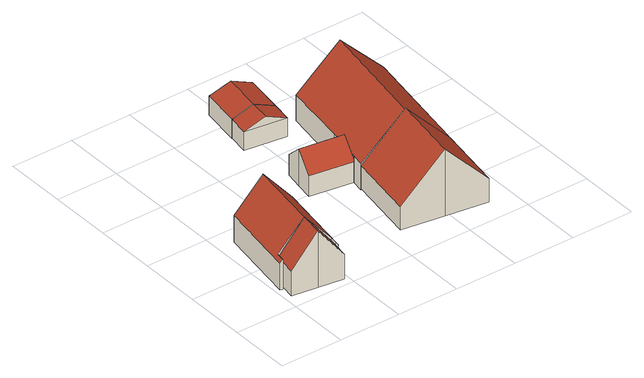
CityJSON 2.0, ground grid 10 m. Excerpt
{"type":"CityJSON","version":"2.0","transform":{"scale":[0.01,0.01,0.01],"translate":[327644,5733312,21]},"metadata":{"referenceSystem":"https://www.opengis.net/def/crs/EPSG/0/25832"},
"CityObjects":{
"building1":{"type":"Building","attributes":{"Geometrietyp2DReferenz":"3000","Gemeindeschluessel":"05170012","function":"51009_1610","roofType":"3100","measuredHeight":9.41},"geometry":[{"type":"Solid","lod":"2","boundaries":[[[[0,1,2,3]],[[4,5,1,0]],[[6,7,5,4]],[[8,9,7,6]],[[10,11,9,8]],[[12,13,11,10]],[[14,15,13,12]],[[3,2,15,14]],[[6,4,0,3,8]],[[14,12,10,8,3]],[[1,5,7,9,11,13,15,2]]]],"semantics":{"surfaces":[{"type":"WallSurface"},{"type":"RoofSurface"},{"type":"GroundSurface"}],"values":[[0,0,0,0,0,0,0,0,1,1,2]]}}]},
"building2":{"type":"Building","attributes":{"Geometrietyp2DReferenz":"3000","Gemeindeschluessel":"05170012","function":"31001_1010","roofType":"3100","measuredHeight":9.82},"address":[{"country":"Germany","locality":"Hamminkeln","thoroughfareNumber":"13","thoroughfareName":"Alte Poststraße"}],"geometry":[{"type":"Solid","lod":"2","boundaries":[[[[16,17,18,8]],[[19,20,17,16]],[[21,22,20,19]],[[23,24,22,21]],[[25,26,24,23]],[[27,28,26,25]],[[29,30,28,27]],[[31,32,30,29]],[[33,34,32,31]],[[8,18,34,33]],[[33,31,29,27,25,8]],[[23,21,19,16,8,25]],[[17,20,22,24,26,28,30,32,34,18]]]],"semantics":{"surfaces":[{"type":"WallSurface"},{"type":"RoofSurface"},{"type":"GroundSurface"}],"values":[[0,0,0,0,0,0,0,0,0,0,1,1,2]]}}]},
"building3":{"type":"Building","attributes":{"Geometrietyp2DReferenz":"3000","Gemeindeschluessel":"05170012","function":"31001_2720","roofType":"3100","measuredHeight":6.17},"address":[{"country":"Germany","locality":"Hamminkeln","thoroughfareNumber":"13","thoroughfareName":"Alte Poststraße"}],"geometry":[{"type":"Solid","lod":"2","boundaries":[[[[35,36,37,38]],[[39,40,36,35]],[[41,42,40,39]],[[43,44,42,41]],[[45,46,44,43]],[[47,48,46,45]],[[38,37,48,47]],[[38,47,45,43,35]],[[41,39,35,43]],[[36,40,42,44,46,48,37]]]],"semantics":{"surfaces":[{"type":"WallSurface"},{"type":"RoofSurface"},{"type":"GroundSurface"}],"values":[[0,0,0,0,0,0,0,1,1,2]]}}]},
"building4":{"type":"Building","attributes":{"Geometrietyp2DReferenz":"3000","Gemeindeschluessel":"05170012","function":"31001_2720","roofType":"3100","measuredHeight":4.46},"address":[{"country":"Germany","locality":"Hamminkeln","thoroughfareNumber":"13","thoroughfareName":"Alte Poststraße"}],"geometry":[{"type":"Solid","lod":"2","boundaries":[[[[49,50,51,52]],[[53,54,50,49]],[[55,56,54,53]],[[52,51,56,55]],[[49,57,53]],[[55,58,52]],[[52,58,57,49]],[[53,57,58,55]],[[50,54,56,51]]]],"semantics":{"surfaces":[{"type":"WallSurface"},{"type":"RoofSurface"},{"type":"GroundSurface"}],"values":[[0,0,0,0,0,0,1,1,2]]}}]},
"building5":{"type":"Building","attributes":{"name":"Hauerskath","Geometrietyp2DReferenz":"3000","Gemeindeschluessel":"05170012","function":"31001_1010","roofType":"3100","measuredHeight":11.04},"address":[{"country":"Germany","locality":"Hamminkeln","thoroughfareNumber":"13","thoroughfareName":"Alte Poststraße"}],"geometry":[{"type":"Solid","lod":"2","boundaries":[[[[59,60,61,62]],[[63,64,60,59]],[[65,66,64,63]],[[67,68,66,65]],[[69,70,68,67]],[[71,72,70,69]],[[62,61,72,71]],[[63,59,62,65]],[[71,69,67,65,62]],[[60,64,66,68,70,72,61]]]],"semantics":{"surfaces":[{"type":"WallSurface"},{"type":"RoofSurface"},{"type":"GroundSurface"}],"values":[[0,0,0,0,0,0,0,1,1,2]]}}]},
"building6":{"type":"Building","attributes":{"Geometrietyp2DReferenz":"3000","Gemeindeschluessel":"05170012","function":"31001_2720","roofType":"3100","measuredHeight":4.51},"address":[{"country":"Germany","locality":"Hamminkeln","thoroughfareNumber":"13","thoroughfareName":"Alte Poststraße"}],"geometry":[{"type":"Solid","lod":"2","boundaries":[[[[52,73,74,75]],[[55,76,73,52]],[[77,78,76,55]],[[75,74,78,77]],[[52,58,55]],[[77,79,75]],[[75,79,58,52]],[[55,58,79,77]],[[73,76,78,74]]]],"semantics":{"surfaces":[{"type":"WallSurface"},{"type":"RoofSurface"},{"type":"GroundSurface"}],"values":[[0,0,0,0,0,0,1,1,2]]}}]},
"building7":{"type":"Building","attributes":{"Geometrietyp2DReferenz":"3000","Gemeindeschluessel":"05170012","function":"31001_2720","roofType":"3100","measuredHeight":11.12},"address":[{"country":"Germany","locality":"Hamminkeln","thoroughfareNumber":"13","thoroughfareName":"Alte Poststraße"}],"geometry":[{"type":"Solid","lod":"2","boundaries":[[[[80,81,82,83]],[[84,85,81,80]],[[86,87,85,84]],[[88,89,87,86]],[[90,91,89,88]],[[92,93,91,90]],[[94,95,93,92]],[[96,97,95,94]],[[83,82,97,96]],[[96,94,92,83]],[[90,88,86,84,80,83,92]],[[81,85,87,89,91,93,95,97,82]]]],"semantics":{"surfaces":[{"type":"WallSurface"},{"type":"RoofSurface"},{"type":"GroundSurface"}],"values":[[0,0,0,0,0,0,0,0,0,1,1,2]]}}]}
},
"vertices":[
[53,153,484],[53,153,77],[461,96,77],[461,96,1018],[91,400,484],[91,400,77],[112,535,484],[112,535,77],[519,473,1018],[519,473,77],[926,411,484],[926,411,77],[905,275,484],[905,275,77],[868,38,484],[868,38,77],
[112,535,534],[112,535,37],[519,473,37],[91,400,534],[91,400,37],[50,406,484],[50,406,37],[249,1697,484],[249,1697,37],[697,1626,1018],[697,1626,37],[1144,1554,484],[1144,1554,37],[947,269,484],[947,269,37],[905,275,534],[905,275,37],[926,411,534],[926,411,37],
[1793,2251,626],[1793,2251,10],[1747,1964,10],[1747,1964,353],[1840,2538,353],[1840,2538,10],[2539,2431,353],[2539,2431,10],[2493,2145,626],[2493,2145,10],[2447,1859,353],[2447,1859,10],[2436,1861,352],[2436,1861,10],
[2390,3276,316],[2390,3276,10],[2439,3615,10],[2439,3615,316],[1717,3373,316],[1717,3373,10],[1767,3711,316],[1767,3711,10],[2053,3325,456],[2103,3663,456],
[2227,547,418],[2227,547,32],[2909,445,32],[2909,445,1136],[2404,1656,418],[2404,1656,32],[3086,1554,1136],[3086,1554,32],[3759,1453,428],[3759,1453,32],[3769,1451,418],[3769,1451,32],[3591,343,418],[3591,343,32],
[2439,3615,5],[2532,4242,5],[2532,4242,316],[1767,3711,5],[1859,4343,316],[1859,4343,5],[2196,4293,456],
[2404,1656,438],[2404,1656,9],[3082,1554,9],[3082,1554,1121],[2436,1861,437],[2436,1861,9],[2447,1859,448],[2447,1859,9],[2539,2431,444],[2539,2431,9],[2710,3507,438],[2710,3507,9],[3383,3405,1121],[3383,3405,9],[4055,3302,438],[4055,3302,9],[3759,1453,438],[3759,1453,9]
]}
